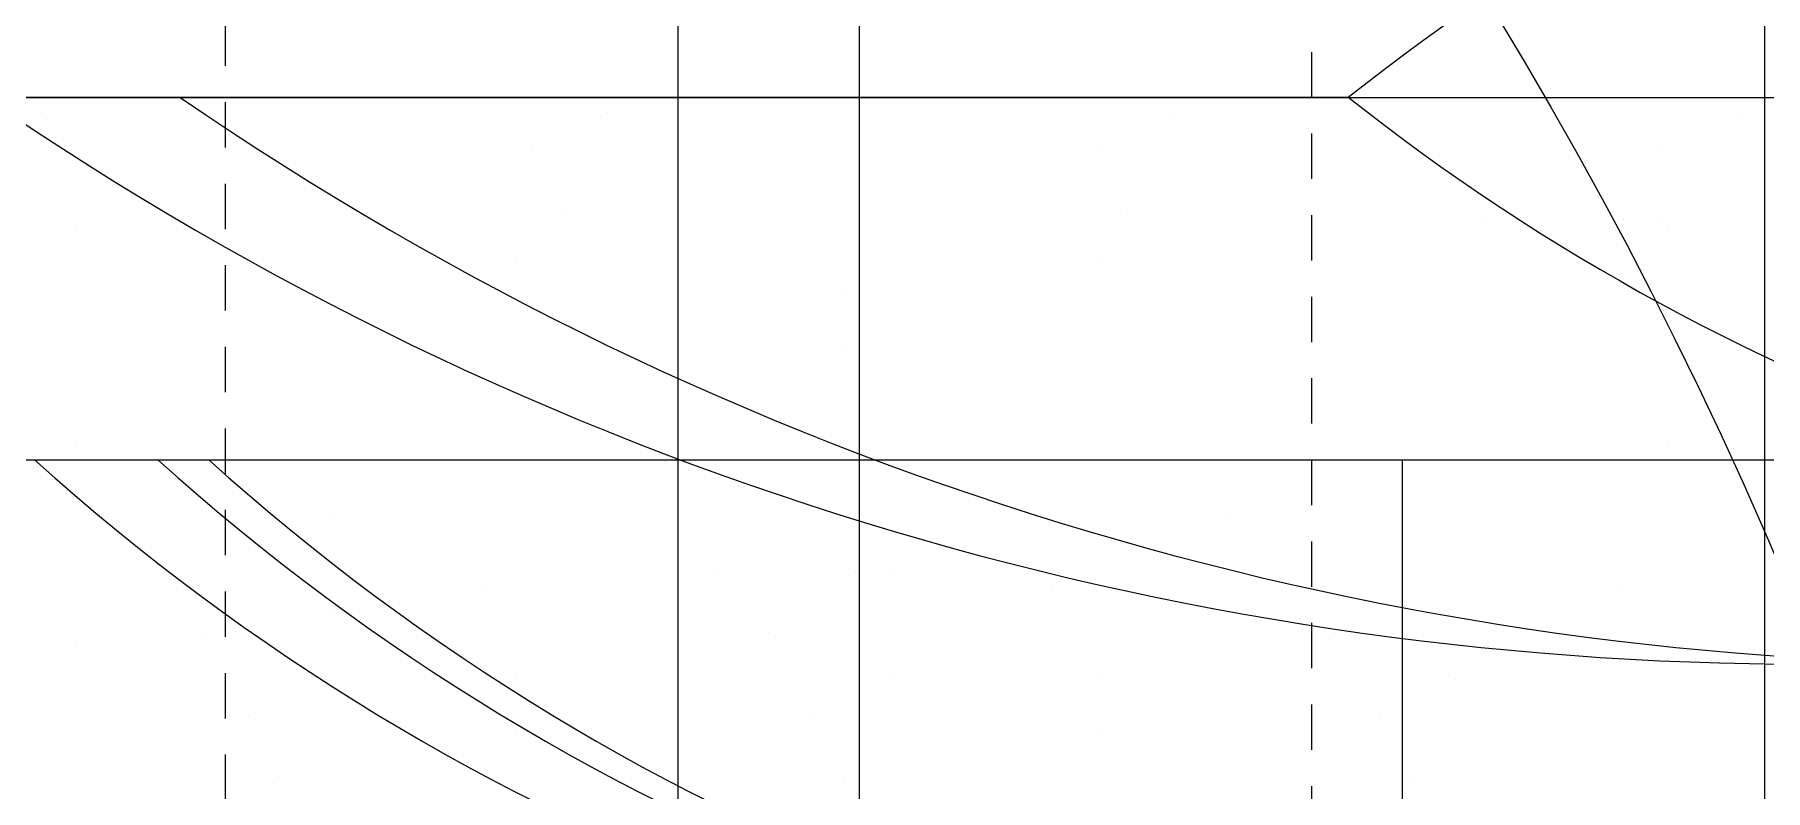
# Model space of a CAD drawing. Header units: inches. Extents: x -31 to 122, y -49 to 49.
# Drawn here: x 6.223 to 11.002, y 4.088 to 6.173 of the extents above; entities that cross this region are included whole.
import ezdxf

# ---------------------------------------------------------------- set-up
doc = ezdxf.new("R2010")
doc.units = ezdxf.units.IN
doc.header["$MEASUREMENT"] = 0
doc.linetypes.add('HIDDEN2', pattern=[0.1875, 0.125, -0.0625])

# ---------------------------------------------------------------- blocks, each defined once
blk = doc.blocks.new('HVIF18')
for p, q in [((11, 17), (11, -17)), ((8.5, 12), (8.5, -12))]:
    blk.add_line(p, q)
blk = doc.blocks.new('HVIF12')
for p, q in [((11, 12.5), (11, -12.5)), ((8.5, 8), (8.5, -8))]:
    blk.add_line(p, q)
blk = doc.blocks.new('HVIF60')
for p, q in [((11, 49), (11, -49)), ((8.5, 33), (8.5, -33))]:
    blk.add_line(p, q)
blk = doc.blocks.new('HVIF36')
for p, q in [((11, 31), (11, -31)), ((8.5, 21), (8.5, -21))]:
    blk.add_line(p, q)
blk = doc.blocks.new('HVIF24')
for p, q in [((11, 22.5), (11, -22.5)), ((8.5, 15), (8.5, -15))]:
    blk.add_line(p, q)
blk = doc.blocks.new('HVRF25')
blk.add_circle((0, 0), 22)
blk = doc.blocks.new('HVRF19')
at = {"linetype": 'HIDDEN2'}
blk.add_lwpolyline([(-9.75, 9.75), (-9.75, -9.75), (9.75, -9.75), (9.75, 9.75)], close=True, dxfattribs=at)
blk.add_circle((0, 0), 16.5)
blk = doc.blocks.new('HVRF13')
at = {"linetype": 'HIDDEN2'}
blk.add_lwpolyline([(-6.75, 6.7616), (-6.75, -6.7384), (6.75, -6.7384), (6.75, 6.7616)], close=True, dxfattribs=at)
blk.add_circle((0, 0), 12)
blk = doc.blocks.new('HVRF37')
blk.add_circle((0, 0), 31)
blk = doc.blocks.new('HVRF31')
blk.add_circle((0, 0), 25)
blk = doc.blocks.new('hvtb19')
blk.add_line((8, -15), (8, 15))
at = {"color": 4}
blk.add_line((10.2183, 5.662), (10.2183, 5.662), dxfattribs=at)
blk = doc.blocks.new('hvtb16e')
at = {"color": 4}
for p, q in [((6.3396, 5.6361), (6.3396, 5.6361)), ((9.5216, 4.5754), (9.5216, 4.5754))]:
    blk.add_line(p, q, dxfattribs=at)
blk = doc.blocks.new('hvtb16c')
at = {"color": 4}
blk.add_line((10.7324, 5.6361), (10.7324, 5.6361), dxfattribs=at)
blk = doc.blocks.new('hvtb16')
at = {"color": 4}
blk.add_line((7.0363, 4.5754), (7.0363, 4.5754), dxfattribs=at)
blk = doc.blocks.new('hvtb14e')
at = {"color": 4}
blk.add_line((6.3396, 4.4889), (6.3396, 4.4889), dxfattribs=at)
blk = doc.blocks.new('hvtb14c')
at = {"color": 4}
for p, q in [((7.5504, 5.5496), (7.5504, 5.5496)), ((10.7324, 4.4889), (10.7324, 4.4889))]:
    blk.add_line(p, q, dxfattribs=at)
blk = doc.blocks.new('hvtb14')
at = {"color": 4}
blk.add_line((9.1577, 5.5496), (9.1577, 5.5496), dxfattribs=at)
blk = doc.blocks.new('hvtb12e')
at = {"color": 4}
blk.add_line((8.461, 5.463), (8.461, 5.463), dxfattribs=at)
blk = doc.blocks.new('hvtb12c')
at = {"color": 4}
blk.add_line((7.5504, 4.4024), (7.5504, 4.4024), dxfattribs=at)
blk = doc.blocks.new('hvtb12')
at = {"color": 4}
blk.add_line((9.1577, 4.4024), (9.1577, 4.4024), dxfattribs=at)
blk = doc.blocks.new('hvtb10e')
at = {"color": 4}
blk.add_line((8.461, 5.3159), (8.461, 5.3159), dxfattribs=at)
blk = doc.blocks.new('hvtb10c')
at = {"color": 4}
blk.add_line((7.5504, 4.2552), (7.5504, 4.2552), dxfattribs=at)
blk = doc.blocks.new('hvtb10')
at = {"color": 4}
blk.add_line((9.1577, 4.2552), (9.1577, 4.2552), dxfattribs=at)
blk = doc.blocks.new('hvtb8e')
blk.add_line((0, 6), (50, 6))
at = {"color": 4}
blk.add_line((6.3396, 5.0473), (6.3396, 5.0473), dxfattribs=at)
blk = doc.blocks.new('hvtb8c')
blk.add_line((6, 6), (56, 6))
at = {"color": 4}
blk.add_line((10.7324, 5.0473), (10.7324, 5.0473), dxfattribs=at)
blk = doc.blocks.new('hvtb8')
blk.add_line((6, 6), (56, 6))
blk = doc.blocks.new('hvtb6e')
blk.add_line((0, 5), (50, 5))
at = {"color": 4}
blk.add_line((9.5216, 4.8395), (9.5216, 4.8395), dxfattribs=at)
blk = doc.blocks.new('hvtb6c')
blk.add_line((6, 5), (56, 5))
blk = doc.blocks.new('hvtb6')
blk.add_line((6, 5), (56, 5))
at = {"color": 4}
blk.add_line((7.0363, 4.8395), (7.0363, 4.8395), dxfattribs=at)
blk = doc.blocks.new('hvtb5e')
blk.add_line((0, 5), (50, 5))
blk = doc.blocks.new('hvtb5c')
for p, q in [((10, 5), (60, 5)), ((10, -5), (10, 5))]:
    blk.add_line(p, q)
blk = doc.blocks.new('hvtb5')
for p, q in [((10, 5), (60, 5)), ((10, -5), (10, 5))]:
    blk.add_line(p, q)
blk = doc.blocks.new('hvtb22e')
at = {"color": 4}
blk.add_line((8.5823, 4.6878), (8.5823, 4.6878), dxfattribs=at)
blk = doc.blocks.new('hvtb22c')
blk.add_line((8, -17), (8, 17))
at = {"color": 4}
blk.add_line((8.4898, 4.6878), (8.4898, 4.6878), dxfattribs=at)
blk = doc.blocks.new('hvtb22')
blk.add_line((8, -17), (8, 17))
at = {"color": 4}
blk.add_line((8.097, 4.6878), (8.097, 4.6878), dxfattribs=at)
blk = doc.blocks.new('hvtb19e')
at = {"color": 4}
blk.add_line((10.7036, 5.662), (10.7036, 5.662), dxfattribs=at)
blk = doc.blocks.new('hvtb19c')
blk.add_line((8, -15), (8, 15))
at = {"color": 4}
blk.add_line((10.6111, 5.662), (10.6111, 5.662), dxfattribs=at)
blk = doc.blocks.new('hvtbsav2n')
h = blk.add_hatch()
h.set_pattern_fill('DOTS', color=8, scale=25, style=0)
h.paths.add_polyline_path([(21.62, 5), (14.5951, 5, -0.383554), (6.2227, 5), (0, 5), (0, -5), (6.2227, -5, -0.383554), (14.5951, -5), (21.62, -5)])
blk.add_arc((10.4089, 9.6543), 6.2599, 228.03095, 311.96905)
blk = doc.blocks.new('hvtbsav2')
blk.add_arc((10.4089, 9.6543), 6.2599, 228.03095, 311.96905)
blk = doc.blocks.new('*X155')
at = {"color": 0}
for p, q in [((4592.1875, 2787.5), (4592.1875, 2787.5)), ((4593.75, 2787.5), (4593.75, 2787.5)), ((4595.3125, 2787.5), (4595.3125, 2787.5))]:
    blk.add_line(p, q, dxfattribs=at)
blk = doc.blocks.new('hvtbhv2')
blk.add_arc((11.1232, 13.3265), 8.8903, 235.49773, 304.50227)
at = {"color": 8, "extrusion": (0, 0, -1), "xscale": -1, "zscale": -1, "rotation": 180}
blk.add_blockref('*X155', (-4602, 2792.0248), dxfattribs=at)
blk = doc.blocks.new('hvtbhv1')
h = blk.add_hatch()
h.set_pattern_fill('DOTS', color=8, scale=25, style=0)
h.set_pattern_definition([(0, (-1179.4241, -605.4397), (0.78125, 1.5625), [0, -1.5625])])
h.paths.add_polyline_path([(6.7036, 5), (0, 5), (0, -5), (6.7036, -5, -0.383554), (15.076, -5), (21.62, -5), (21.62, 5), (15.076, 5, -0.383554)])
blk.add_line((0, 5), (6.7036, 5))
blk.add_arc((10.8898, 9.6543), 6.2599, 228.03095, 311.96905)
blk = doc.blocks.new('*X158')
at = {"color": 0}
for p, q in [((5071.09375, 2823.4375), (5071.09375, 2823.4375)), ((5072.65625, 2823.4375), (5072.65625, 2823.4375)), ((5070.3125, 2821.875), (5070.3125, 2821.875)), ((5071.875, 2821.875), (5071.875, 2821.875)), ((5073.4375, 2821.875), (5073.4375, 2821.875))]:
    blk.add_line(p, q, dxfattribs=at)
blk = doc.blocks.new('hvtbeav6n')
blk.add_line((9.8507, 6), (2, 6))
for centre, start, end in [((13.5948, 1.2588), 51.70119, 128.29881), ((13.5948, 10.7412), 231.70119, 308.29881)]:
    blk.add_arc(centre, 6.0413, start, end)
at = {"color": 8}
blk.add_blockref('*X158', (-5063.4155, -2817.7489), dxfattribs=at)
blk = doc.blocks.new('*X162')
at = {"color": 0}
for p, q in [((5071.09375, 2823.4375), (5071.09375, 2823.4375)), ((5072.65625, 2823.4375), (5072.65625, 2823.4375)), ((5070.3125, 2821.875), (5070.3125, 2821.875)), ((5071.875, 2821.875), (5071.875, 2821.875)), ((5073.4375, 2821.875), (5073.4375, 2821.875))]:
    blk.add_line(p, q, dxfattribs=at)
blk = doc.blocks.new('hvtbeav6')
blk.add_line((9.8507, 6), (2, 6))
for centre, start, end in [((13.5948, 1.2588), 51.70119, 128.29881), ((13.5948, 10.7412), 231.70119, 308.29881)]:
    blk.add_arc(centre, 6.0413, start, end)
at = {"color": 8}
blk.add_blockref('*X162', (-5063.4155, -2817.7489), dxfattribs=at)
blk = doc.blocks.new('*X167')
at = {"color": 0}
for p, q in [((5302.34375, 2845.3125), (5302.34375, 2845.3125)), ((5303.90625, 2845.3125), (5303.90625, 2845.3125)), ((5305.46875, 2845.3125), (5305.46875, 2845.3125)), ((5307.03125, 2845.3125), (5307.03125, 2845.3125)), ((5303.125, 2843.75), (5303.125, 2843.75)), ((5304.6875, 2843.75), (5304.6875, 2843.75)), ((5306.25, 2843.75), (5306.25, 2843.75))]:
    blk.add_line(p, q, dxfattribs=at)
blk = doc.blocks.new('hvtbeav5n')
at = {"color": 8}
blk.add_blockref('*X167', (-5296.1022, -2839.3556), dxfattribs=at)
blk = doc.blocks.new('*X170')
at = {"color": 0}
for p, q in [((5302.34375, 2845.3125), (5302.34375, 2845.3125)), ((5303.90625, 2845.3125), (5303.90625, 2845.3125)), ((5305.46875, 2845.3125), (5305.46875, 2845.3125)), ((5307.03125, 2845.3125), (5307.03125, 2845.3125)), ((5303.125, 2843.75), (5303.125, 2843.75)), ((5304.6875, 2843.75), (5304.6875, 2843.75)), ((5306.25, 2843.75), (5306.25, 2843.75))]:
    blk.add_line(p, q, dxfattribs=at)
blk = doc.blocks.new('hvtbeav5')
at = {"color": 8}
blk.add_blockref('*X170', (-5296.1022, -2839.3556), dxfattribs=at)
blk = doc.blocks.new('*X173')
at = {"color": 0}
for p, q in [((3108.6548, 790.625), (3108.6548, 790.625)), ((3110.2173, 790.625), (3110.2173, 790.625)), ((3111.7798, 790.625), (3111.7798, 790.625))]:
    blk.add_line(p, q, dxfattribs=at)
blk = doc.blocks.new('hvtbeav4n')
at = {"color": 8}
blk.add_blockref('*X173', (-3101.1855, -785.9856), dxfattribs=at)
blk = doc.blocks.new('*X176')
at = {"color": 0}
for p, q in [((3108.6548, 790.625), (3108.6548, 790.625)), ((3110.2173, 790.625), (3110.2173, 790.625)), ((3111.7798, 790.625), (3111.7798, 790.625)), ((3107.8736, 789.0625), (3107.8736, 789.0625)), ((3109.4361, 789.0625), (3109.4361, 789.0625)), ((3110.9986, 789.0625), (3110.9986, 789.0625))]:
    blk.add_line(p, q, dxfattribs=at)
blk = doc.blocks.new('hvtbeav4')
at = {"color": 8}
blk.add_blockref('*X176', (-3101.0605, -784.7687), dxfattribs=at)
blk = doc.blocks.new('*X178')
at = {"color": 0}
for p, q in [((4592.1875, 2787.5), (4592.1875, 2787.5)), ((4593.75, 2787.5), (4593.75, 2787.5)), ((4595.3125, 2787.5), (4595.3125, 2787.5))]:
    blk.add_line(p, q, dxfattribs=at)
blk = doc.blocks.new('hvtbeav3n')
blk.add_line((6.6248, 6), (0, 6))
blk.add_arc((11.6606, 13.3265), 8.8903, 235.49773, 304.50227)
at = {"color": 8, "extrusion": (0, 0, -1), "xscale": -1, "zscale": -1, "rotation": 180}
blk.add_blockref('*X178', (-4602, 2792.0248), dxfattribs=at)
blk = doc.blocks.new('*X180')
at = {"color": 0}
for p, q in [((4592.1875, 2787.5), (4592.1875, 2787.5)), ((4593.75, 2787.5), (4593.75, 2787.5)), ((4595.3125, 2787.5), (4595.3125, 2787.5))]:
    blk.add_line(p, q, dxfattribs=at)
blk = doc.blocks.new('hvtbeav3')
blk.add_line((6.6248, 6), (0, 6))
blk.add_arc((11.6606, 13.3265), 8.8903, 235.49773, 304.50227)
at = {"color": 8, "extrusion": (0, 0, -1), "xscale": -1, "zscale": -1, "rotation": 180}
blk.add_blockref('*X180', (-4602, 2792.0248), dxfattribs=at)
blk = doc.blocks.new('hvtbeav2n')
blk.add_line((0, 5), (6.5629, 5))
blk.add_arc((10.7491, 9.6543), 6.2599, 228.03095, 311.96905)
blk = doc.blocks.new('hvtbeav2')
h = blk.add_hatch()
h.set_pattern_fill('DOTS', color=8, scale=25, style=0)
h.paths.add_polyline_path([(21.62, 5), (14.9353, 5, -0.383554), (6.5629, 5), (0, 5), (0, -5), (6.5629, -5, -0.383554), (14.9353, -5), (21.62, -5)])
blk.add_line((0, 5), (6.5629, 5))
blk.add_arc((10.7491, 9.6543), 6.2599, 228.03095, 311.96905)
blk = doc.blocks.new('*X193')
at = {"color": 0}
for p, q in [((5071.09375, 2823.4375), (5071.09375, 2823.4375)), ((5072.65625, 2823.4375), (5072.65625, 2823.4375)), ((5070.3125, 2821.875), (5070.3125, 2821.875)), ((5071.875, 2821.875), (5071.875, 2821.875)), ((5073.4375, 2821.875), (5073.4375, 2821.875))]:
    blk.add_line(p, q, dxfattribs=at)
blk = doc.blocks.new('hvtbsav6n')
blk.add_line((9.8507, 6), (2, 6))
for centre, start, end in [((13.5948, 1.2588), 51.70119, 128.29881), ((13.5948, 10.7412), 231.70119, 308.29881)]:
    blk.add_arc(centre, 6.0413, start, end)
at = {"color": 8}
blk.add_blockref('*X193', (-5063.4155, -2817.7489), dxfattribs=at)
blk = doc.blocks.new('*X197')
at = {"color": 0}
for p, q in [((5071.09375, 2823.4375), (5071.09375, 2823.4375)), ((5072.65625, 2823.4375), (5072.65625, 2823.4375)), ((5070.3125, 2821.875), (5070.3125, 2821.875)), ((5071.875, 2821.875), (5071.875, 2821.875)), ((5073.4375, 2821.875), (5073.4375, 2821.875))]:
    blk.add_line(p, q, dxfattribs=at)
blk = doc.blocks.new('hvtbsav6')
blk.add_line((9.8507, 6), (2, 6))
for centre, start, end in [((13.5948, 1.2588), 51.70119, 128.29881), ((13.5948, 10.7412), 231.70119, 308.29881)]:
    blk.add_arc(centre, 6.0413, start, end)
at = {"color": 8}
blk.add_blockref('*X197', (-5063.4155, -2817.7489), dxfattribs=at)
blk = doc.blocks.new('*X202')
at = {"color": 0}
for p, q in [((5302.34375, 2845.3125), (5302.34375, 2845.3125)), ((5303.90625, 2845.3125), (5303.90625, 2845.3125)), ((5305.46875, 2845.3125), (5305.46875, 2845.3125)), ((5307.03125, 2845.3125), (5307.03125, 2845.3125)), ((5303.125, 2843.75), (5303.125, 2843.75)), ((5304.6875, 2843.75), (5304.6875, 2843.75)), ((5306.25, 2843.75), (5306.25, 2843.75))]:
    blk.add_line(p, q, dxfattribs=at)
blk = doc.blocks.new('hvtbsav5n')
at = {"color": 8}
blk.add_blockref('*X202', (-5296.1022, -2839.3556), dxfattribs=at)
blk = doc.blocks.new('*X205')
at = {"color": 0}
for p, q in [((5302.34375, 2845.3125), (5302.34375, 2845.3125)), ((5303.90625, 2845.3125), (5303.90625, 2845.3125)), ((5305.46875, 2845.3125), (5305.46875, 2845.3125)), ((5307.03125, 2845.3125), (5307.03125, 2845.3125)), ((5303.125, 2843.75), (5303.125, 2843.75)), ((5304.6875, 2843.75), (5304.6875, 2843.75)), ((5306.25, 2843.75), (5306.25, 2843.75))]:
    blk.add_line(p, q, dxfattribs=at)
blk = doc.blocks.new('hvtbsav5')
at = {"color": 8}
blk.add_blockref('*X205', (-5296.1022, -2839.3556), dxfattribs=at)
blk = doc.blocks.new('*X208')
at = {"color": 0}
for p, q in [((3108.6548, 790.625), (3108.6548, 790.625)), ((3110.2173, 790.625), (3110.2173, 790.625)), ((3111.7798, 790.625), (3111.7798, 790.625)), ((3107.8736, 789.0625), (3107.8736, 789.0625)), ((3109.4361, 789.0625), (3109.4361, 789.0625)), ((3110.9986, 789.0625), (3110.9986, 789.0625))]:
    blk.add_line(p, q, dxfattribs=at)
blk = doc.blocks.new('hvtbsav4n')
at = {"color": 8}
blk.add_blockref('*X208', (-3101.0605, -784.7687), dxfattribs=at)
blk = doc.blocks.new('*X211')
at = {"color": 0}
for p, q in [((3108.6548, 790.625), (3108.6548, 790.625)), ((3110.2173, 790.625), (3110.2173, 790.625)), ((3111.7798, 790.625), (3111.7798, 790.625))]:
    blk.add_line(p, q, dxfattribs=at)
blk = doc.blocks.new('hvtbsav4')
at = {"color": 8}
blk.add_blockref('*X211', (-3101.1855, -785.9856), dxfattribs=at)
blk = doc.blocks.new('*X213')
at = {"color": 0}
for p, q in [((4592.1875, 2787.5), (4592.1875, 2787.5)), ((4593.75, 2787.5), (4593.75, 2787.5)), ((4595.3125, 2787.5), (4595.3125, 2787.5))]:
    blk.add_line(p, q, dxfattribs=at)
blk = doc.blocks.new('hvtbsav3n')
blk.add_arc((11.1232, 13.3265), 8.8903, 235.49773, 304.50227)
at = {"color": 8, "extrusion": (0, 0, -1), "xscale": -1, "zscale": -1, "rotation": 180}
blk.add_blockref('*X213', (-4602, 2792.0248), dxfattribs=at)
blk = doc.blocks.new('*X215')
at = {"color": 0}
for p, q in [((4592.1875, 2787.5), (4592.1875, 2787.5)), ((4593.75, 2787.5), (4593.75, 2787.5)), ((4595.3125, 2787.5), (4595.3125, 2787.5))]:
    blk.add_line(p, q, dxfattribs=at)
blk = doc.blocks.new('hvtbsav3')
blk.add_arc((11.1232, 13.3265), 8.8903, 235.49773, 304.50227)
at = {"color": 8, "extrusion": (0, 0, -1), "xscale": -1, "zscale": -1, "rotation": 180}
blk.add_blockref('*X215', (-4602, 2792.0248), dxfattribs=at)

msp = doc.modelspace()

# ---------------------------------------------------------------- block references
for name in ['HVIF60', 'HVRF37', 'HVIF36', 'HVRF31', 'HVIF24', 'HVRF25', 'hvtbeav6n', 'hvtbeav6', 'hvtbeav5', 'hvtbsav6n', 'hvtbsav6', 'hvtbsav5n', 'hvtbsav5', 'HVIF18', 'hvtb22e', 'hvtb22c', 'hvtb22', 'HVRF19', 'hvtb19', 'hvtb19e', 'hvtb19c', 'HVIF12', 'hvtbeav5n', 'HVRF13', 'hvtb16e', 'hvtb16c', 'hvtb16', 'hvtbeav4', 'hvtbsav4n', 'hvtbsav4', 'hvtb14e', 'hvtb14c', 'hvtb14', 'hvtbeav3', 'hvtbsav3n', 'hvtbsav3', 'hvtbeav4n', 'hvtb12e', 'hvtb12c', 'hvtb12', 'hvtb10e', 'hvtb10c', 'hvtb10', 'hvtb8e', 'hvtb8c', 'hvtb8', 'hvtbsav2n', 'hvtbsav2', 'hvtbhv2', 'hvtbeav3n', 'hvtbeav2', 'hvtb6e', 'hvtb6c', 'hvtb6', 'hvtb5e', 'hvtb5c', 'hvtb5', 'hvtbhv1', 'hvtbeav2n']:
    msp.add_blockref(name, (0, 0))

doc.saveas('drawing.dxf')
